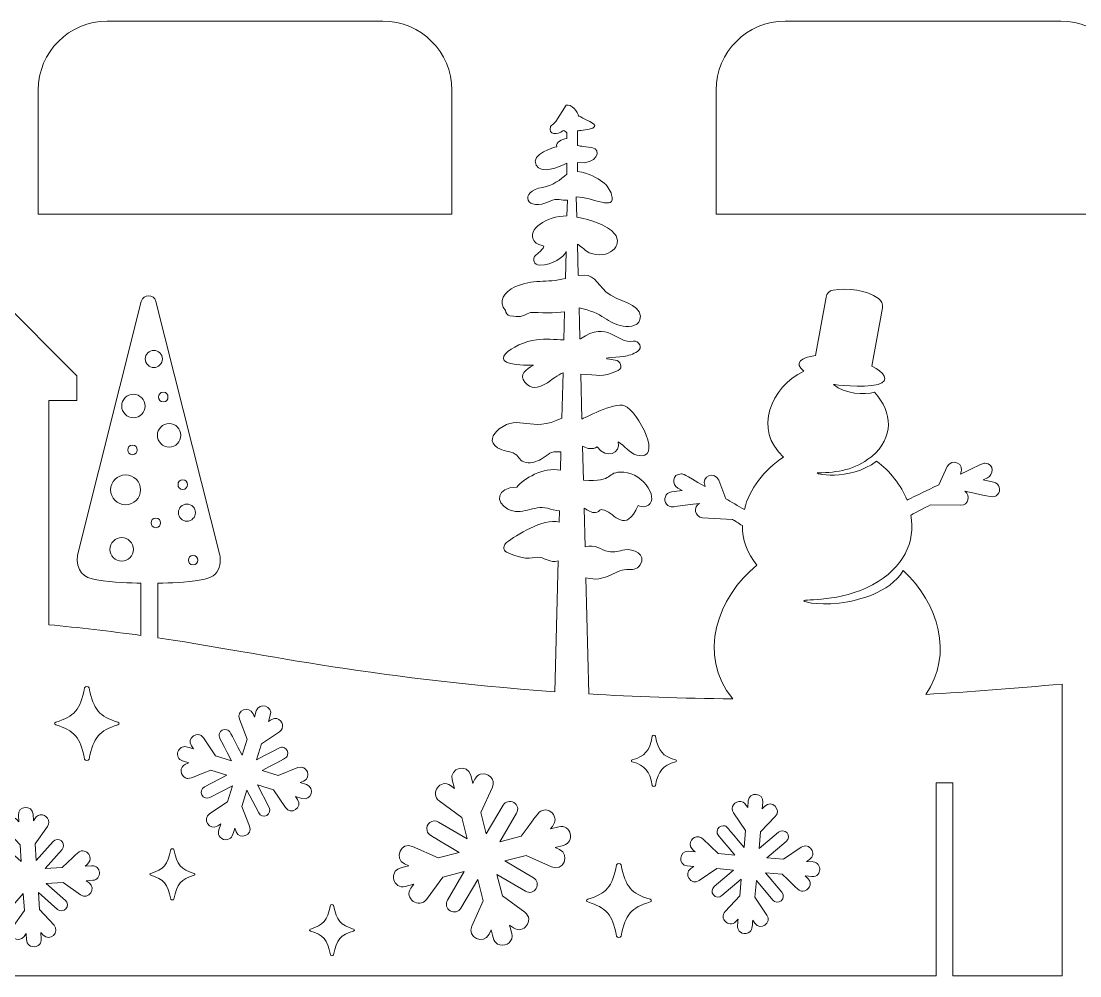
# Model space of a CAD drawing. Header units: inches. Extents: x 1247 to 1869, y -363 to -190.
# Drawn here: x 1364.6 to 1556.6, y -362.7 to -189.6 of the extents above; entities that cross this region are included whole.
import ezdxf

# ---------------------------------------------------------------- set-up
doc = ezdxf.new("R2010")
doc.units = ezdxf.units.IN
doc.header["$MEASUREMENT"] = 0
doc.layers.add('_U+0421_U+043B_U+043E_U+0439 1', color=7, linetype='Continuous')

# ---------------------------------------------------------------- blocks, each defined once
blk = doc.blocks.new('block 3')
at = {"layer": '_U+0421_U+043B_U+043E_U+0439 1', "color": 1, "lineweight": 5, "true_color": 0xff0000}
blk.add_open_spline([(1442.68, -202.06), (1442.68, -202.06), (1442.68, -224.55), (1442.68, -224.55), (1442.68, -224.55), (1367.68, -224.55), (1367.68, -224.55), (1367.68, -224.55), (1367.68, -202.06), (1367.68, -202.06), (1367.68, -195.15), (1373.28, -189.55), (1380.19, -189.55), (1380.19, -189.55), (1430.18, -189.55), (1430.18, -189.55), (1437.08, -189.55), (1442.68, -195.15), (1442.68, -202.06)], degree=3, knots=[0, 0, 0, 0, 1, 1, 1, 2, 2, 2, 3, 3, 3, 4, 4, 4, 5, 5, 5, 6, 6, 6, 6], dxfattribs=at)
blk = doc.blocks.new('block 2')
at = {"layer": '_U+0421_U+043B_U+043E_U+0439 1'}
blk.add_blockref('block 3', (0, 0), dxfattribs=at)
blk = doc.blocks.new('block 5')
at = {"layer": '_U+0421_U+043B_U+043E_U+0439 1', "color": 1, "lineweight": 5, "true_color": 0xff0000}
blk.add_open_spline([(1565.63, -202.06), (1565.63, -202.06), (1565.63, -224.55), (1565.63, -224.55), (1565.63, -224.55), (1490.63, -224.55), (1490.63, -224.55), (1490.63, -224.55), (1490.63, -202.06), (1490.63, -202.06), (1490.63, -195.15), (1496.23, -189.55), (1503.13, -189.55), (1503.13, -189.55), (1553.12, -189.55), (1553.12, -189.55), (1560.03, -189.55), (1565.63, -195.15), (1565.63, -202.06)], degree=3, knots=[0, 0, 0, 0, 1, 1, 1, 2, 2, 2, 3, 3, 3, 4, 4, 4, 5, 5, 5, 6, 6, 6, 6], dxfattribs=at)
blk = doc.blocks.new('block 4')
at = {"layer": '_U+0421_U+043B_U+043E_U+0439 1'}
blk.add_blockref('block 5', (0, 0), dxfattribs=at)
blk = doc.blocks.new('block 7')
at = {"layer": '_U+0421_U+043B_U+043E_U+0439 1', "color": 1, "lineweight": 5, "true_color": 0xff0000}
for points, knots in [([(1528.62, -311.62), (1533.7, -304.41), (1530.95, -295.11), (1524.55, -289.17), (1522.07, -293.38), (1515.76, -294.57), (1514.48, -294.85), (1510.18, -295.67), (1506.52, -294.94), (1506.52, -294.66), (1506.52, -294.3), (1513.2, -294.94), (1518.96, -291.74), (1524.64, -288.72), (1526.79, -283.99), (1525.92, -279.12), (1525.96, -279.1), (1528.53, -277.75), (1529.51, -277.25), (1529.51, -277.25), (1534.97, -277.34), (1534.97, -277.34), (1536.37, -277.34), (1536.82, -275.51), (1535.72, -274.79), (1540.73, -275.84), (1541, -276.08), (1541.64, -275.4), (1542.35, -274.65), (1542.03, -273.32), (1540.91, -273.12), (1540.91, -273.12), (1539.03, -272.69), (1539.03, -272.69), (1539.03, -272.69), (1539.81, -272.33), (1539.81, -272.33), (1540.9, -271.86), (1541.21, -269.84), (1539.36, -269.72), (1539.01, -269.67), (1539.06, -269.71), (1534.93, -271.67), (1535.87, -269.71), (1533.31, -268.75), (1532.53, -270.33), (1532.53, -270.33), (1531.01, -273.61), (1531.01, -273.61), (1529, -274.57), (1525.25, -276.39), (1525.25, -276.39), (1524.15, -273.67), (1522.15, -271.14), (1519.7, -269.32), (1514.82, -273.13), (1507.8, -271.57), (1509.08, -271.43), (1512.74, -271.43), (1515.76, -270.88), (1518.69, -268.59), (1518.78, -268.59), (1518.78, -268.5), (1518.87, -268.5), (1522.81, -264.93), (1522.72, -260.61), (1519.34, -256.85), (1517.6, -257.35), (1513.91, -257.21), (1511.92, -255.42), (1511.92, -255.42), (1517.18, -256.17), (1519.97, -255.42), (1522.27, -254.8), (1520.99, -253.15), (1518.88, -252.08), (1518.88, -252.08), (1520.79, -241.51), (1520.79, -241.51), (1520.88, -240.87), (1520.61, -240.23), (1520.06, -239.86), (1517.82, -238.29), (1514.59, -237.84), (1511.83, -238.31), (1511.19, -238.4), (1510.64, -238.95), (1510.55, -239.59), (1510.55, -239.59), (1508.62, -250.2), (1508.62, -250.2), (1506.06, -250.49), (1504.65, -251.49), (1506.52, -253.04), (1500.57, -255.78), (1497.28, -263.74), (1502.86, -268.59), (1499.25, -270.88), (1496.65, -274.38), (1495.73, -278.11), (1494.62, -277.46), (1493.29, -276.69), (1492.36, -276.15), (1492.36, -276.15), (1491.1, -272.77), (1491.1, -272.77), (1490.44, -271.14), (1487.81, -271.9), (1488.6, -273.92), (1484.63, -271.66), (1484.69, -271.62), (1484.33, -271.65), (1482.48, -271.62), (1482.64, -273.66), (1483.68, -274.21), (1483.68, -274.21), (1484.43, -274.64), (1484.43, -274.64), (1484.43, -274.64), (1482.53, -274.92), (1482.53, -274.92), (1481.4, -275.03), (1480.98, -276.34), (1481.63, -277.14), (1482.22, -277.87), (1482.5, -277.65), (1487.58, -276.98), (1486.43, -277.61), (1486.73, -279.47), (1488.13, -279.58), (1488.13, -279.58), (1493.59, -279.9), (1493.59, -279.9), (1494, -280.15), (1494.71, -280.59), (1495.37, -281.01), (1495.37, -283.51), (1496.19, -285.99), (1498.01, -288.17), (1490.86, -294.03), (1487.11, -304.45), (1493.62, -312.44), (1484.45, -312.36), (1475.76, -312.04), (1467.54, -311.55), (1467.54, -311.55), (1467, -290.48), (1467, -290.48), (1470.53, -291.45), (1472.06, -289.06), (1474.39, -288.99), (1475.35, -288.95), (1476.26, -289.1), (1476.85, -288.16), (1478.03, -286.24), (1475.56, -285.12), (1474.03, -285.41), (1473.02, -285.61), (1472.16, -285.9), (1471.1, -285.72), (1469.64, -285.46), (1468.8, -284.28), (1466.86, -284.87), (1466.86, -284.87), (1466.68, -277.88), (1466.68, -277.88), (1467.37, -278.15), (1467.95, -278.8), (1468.74, -278.64), (1469.73, -278.45), (1469.25, -277.89), (1470.37, -278.23), (1472.28, -278.81), (1474.09, -282.62), (1476.49, -277.36), (1476.88, -277.58), (1477.34, -277.68), (1477.9, -277.5), (1480.64, -276.67), (1477.57, -271.52), (1473.85, -271.33), (1470.44, -271.14), (1472.38, -273.22), (1466.55, -272.79), (1466.55, -272.79), (1466.39, -266.69), (1466.39, -266.69), (1466.43, -266.67), (1466.44, -266.66), (1466.47, -266.64), (1467.32, -267.11), (1468.21, -267.26), (1469.02, -266.74), (1470.76, -269.14), (1473.37, -267.81), (1472.87, -265.85), (1474.05, -266.54), (1474.79, -267.85), (1476.22, -268.22), (1481.28, -269.55), (1476.43, -260.23), (1474.02, -259.29), (1472.07, -258.53), (1466.42, -261.78), (1466.27, -261.65), (1466.27, -261.65), (1466.06, -253.54), (1466.06, -253.54), (1469.42, -253.61), (1469.68, -254.34), (1472.84, -252.87), (1473.84, -252.4), (1473.21, -251.1), (1472.33, -251), (1468.57, -250.59), (1472.36, -250.53), (1473.8, -250.33), (1474.78, -250.21), (1475.5, -249.95), (1476.35, -249.43), (1477.38, -248.8), (1476.65, -247.43), (1475.58, -247.6), (1472.43, -248.07), (1471.09, -243.65), (1465.99, -247.15), (1465.96, -247.15), (1465.93, -247.15), (1465.9, -247.16), (1465.9, -247.16), (1465.82, -243.91), (1465.76, -241.54), (1470.08, -242.34), (1470.93, -244.42), (1473.73, -244.83), (1475.11, -245.03), (1476.91, -244.88), (1476.87, -243.04), (1476.84, -240.78), (1472.67, -240.38), (1470.7, -238.67), (1468.8, -237.01), (1468.53, -235.14), (1465.77, -235.69), (1465.72, -235.66), (1465.66, -235.63), (1465.6, -235.61), (1465.6, -235.61), (1465.46, -229.99), (1465.46, -229.99), (1466.24, -230.44), (1467.02, -231.3), (1467.61, -231.53), (1471.07, -232.93), (1473.9, -230.19), (1472.19, -228.1), (1470.87, -226.48), (1467.81, -225.53), (1465.34, -225.09), (1465.34, -225.09), (1465.25, -221.41), (1465.25, -221.41), (1468.17, -221.41), (1472.51, -224.14), (1471.66, -221.03), (1471.41, -220.1), (1470.82, -219.3), (1470.05, -218.72), (1469.1, -218.01), (1467.57, -217.12), (1465.5, -216.78), (1465.5, -216.78), (1465.5, -215.18), (1465.5, -215.18), (1468.91, -215.7), (1470.1, -212.75), (1468.05, -212.48), (1466.39, -212.28), (1465.74, -212.18), (1465.5, -212.07), (1465.5, -212.07), (1465.5, -209.43), (1465.5, -209.43), (1465.89, -209.36), (1471.12, -209.12), (1467.07, -207.46), (1465.84, -206.96), (1466.31, -206.79), (1465.64, -206.78), (1465.67, -206.06), (1464.28, -204.43), (1463.41, -204.81), (1463.41, -204.81), (1461.57, -207.72), (1461.57, -207.72), (1461.37, -207.98), (1460.68, -208.43), (1460.6, -208.67), (1460.08, -210.24), (1461.91, -210.17), (1462.83, -209.45), (1463.06, -209.27), (1463.3, -209.59), (1463.55, -209.78), (1463.55, -209.78), (1463.55, -210.83), (1463.55, -210.83), (1462.63, -210.95), (1461.49, -211.43), (1461.7, -212.33), (1461.31, -212.38), (1456.96, -213.64), (1457.95, -215.64), (1458.8, -217.33), (1462.04, -216.08), (1463.55, -215.32), (1463.55, -215.32), (1463.55, -217.28), (1463.55, -217.28), (1462.5, -218.28), (1460.75, -219.45), (1459.19, -219.69), (1454.73, -220.37), (1456.14, -224.35), (1460.5, -222.17), (1461.75, -221.54), (1462.64, -222.13), (1463.64, -222.01), (1463.64, -222.01), (1463.57, -224.86), (1463.57, -224.86), (1459.77, -224.86), (1456.32, -227.32), (1457.55, -229.33), (1458.52, -230.91), (1460.93, -229.34), (1457.82, -232.08), (1457.17, -232.67), (1457.69, -233.81), (1458.53, -233.8), (1461.13, -233.76), (1462.88, -232.36), (1463.4, -231.33), (1463.4, -231.33), (1463.28, -236.21), (1463.28, -236.21), (1459.77, -237.12), (1457.48, -236.23), (1454.14, -237.73), (1452.23, -238.6), (1450.89, -240.44), (1452.44, -241.99), (1452.44, -242.47), (1452.81, -242.9), (1453.18, -242.96), (1455.21, -243.29), (1455.12, -243.17), (1456.96, -242.37), (1458.46, -242.35), (1461.58, -242.6), (1463.13, -242.23), (1463.13, -242.23), (1462.99, -247.35), (1462.99, -247.35), (1461.35, -247.3), (1459.73, -247.09), (1458.02, -247.31), (1454.24, -247.8), (1446.98, -252.15), (1457.47, -251.93), (1456.13, -252.72), (1454.76, -253.57), (1455.95, -255.03), (1458.11, -257.7), (1461.1, -253.87), (1462.85, -253.31), (1462.85, -253.31), (1462.64, -261.53), (1462.64, -261.53), (1457.01, -264.37), (1455, -260.65), (1451.29, -263.5), (1449.96, -264.52), (1449.38, -265.88), (1450.98, -266.9), (1451.98, -267.54), (1453.24, -267.46), (1454.15, -268.04), (1455.06, -268.62), (1454.85, -269.32), (1456.17, -269.57), (1457.15, -269.77), (1458.02, -269.45), (1458.89, -268.96), (1460.53, -268.03), (1460.18, -267.49), (1462.48, -267.67), (1462.48, -267.67), (1462.4, -270.97), (1462.4, -270.97), (1459.25, -270.29), (1455.66, -272.62), (1454.47, -274.02), (1450.7, -274.13), (1450.57, -276.82), (1452.82, -278.01), (1455.33, -279.34), (1457.5, -277.23), (1460.01, -277.88), (1460.76, -278.07), (1461.5, -278.29), (1462.21, -278.33), (1462.21, -278.33), (1462.16, -280.37), (1462.16, -280.37), (1459.19, -279.69), (1454.38, -282.76), (1452.61, -284.08), (1452.09, -284.48), (1451.85, -285.48), (1452.61, -285.82), (1457.03, -287.77), (1457.08, -286.51), (1458.73, -286.79), (1459.73, -286.96), (1460.37, -287.81), (1461.98, -287.41), (1461.98, -287.41), (1461.38, -311.14), (1461.38, -311.14), (1427.11, -308.67), (1406.37, -303.84), (1389.35, -301.37), (1389.35, -301.37), (1389.35, -291.48), (1389.35, -291.48), (1391.74, -291.41), (1394.2, -291.35), (1397.24, -290.83), (1398.01, -290.7), (1399.24, -290.51), (1400.08, -289.47), (1400.86, -288.37), (1400.73, -286.95), (1400.6, -286.37), (1400.6, -286.37), (1389.02, -240.39), (1389.02, -240.39), (1388.7, -238.97), (1386.7, -238.97), (1386.37, -240.39), (1386.37, -240.39), (1374.8, -286.37), (1374.8, -286.37), (1374.49, -289.16), (1375.89, -290.63), (1378.29, -290.83), (1381.39, -291.35), (1384.43, -291.41), (1386.31, -291.48), (1386.31, -291.48), (1386.31, -300.94), (1386.31, -300.94), (1380.57, -300.15), (1375.01, -299.51), (1369.63, -299), (1369.63, -299), (1369.63, -258.34), (1369.63, -258.34), (1369.63, -258.34), (1374.66, -258.34), (1374.66, -258.34), (1374.66, -258.34), (1374.66, -253.86), (1374.66, -253.86), (1374.66, -253.86), (1346.22, -225.33), (1346.22, -225.33), (1346.22, -225.33), (1315.68, -225.33), (1315.68, -225.33), (1315.68, -225.33), (1315.68, -218.02), (1315.68, -218.02), (1315.68, -218.02), (1307.91, -218.02), (1307.91, -218.02), (1307.91, -218.02), (1307.91, -225.33), (1307.91, -225.33), (1307.91, -225.33), (1296.57, -225.33), (1296.57, -225.33), (1296.57, -225.33), (1268.04, -253.86), (1268.04, -253.86), (1268.04, -253.86), (1268.04, -256.09), (1268.04, -256.09), (1266.92, -256.6), (1266.09, -257.03), (1266.03, -256.98), (1266.03, -256.98), (1265.83, -248.87), (1265.83, -248.87), (1273.18, -249.01), (1271.11, -246.44), (1270.14, -246.33), (1266.37, -245.92), (1270.17, -245.86), (1271.6, -245.66), (1272.58, -245.54), (1273.3, -245.28), (1274.15, -244.76), (1275.18, -244.13), (1274.46, -242.76), (1273.38, -242.93), (1270.23, -243.4), (1270.85, -238.98), (1265.75, -242.48), (1265.73, -242.48), (1265.7, -242.48), (1265.67, -242.49), (1265.67, -242.49), (1265.59, -239.24), (1265.53, -236.87), (1269.85, -237.67), (1270.7, -239.75), (1273.5, -240.15), (1274.88, -240.36), (1276.68, -240.21), (1276.64, -238.37), (1276.6, -236.11), (1272.44, -235.71), (1270.47, -234), (1268.57, -232.34), (1268.3, -230.47), (1265.53, -231.02), (1265.49, -230.99), (1265.43, -230.96), (1265.37, -230.94), (1265.37, -230.94), (1265.23, -225.32), (1265.23, -225.32), (1266.01, -225.77), (1266.79, -226.63), (1267.37, -226.86), (1270.83, -228.26), (1273.66, -225.52), (1271.96, -223.42), (1270.64, -221.81), (1267.57, -220.85), (1265.11, -220.42), (1265.11, -220.42), (1265.02, -216.74), (1265.02, -216.74), (1267.94, -216.74), (1272.27, -219.47), (1271.43, -216.36), (1271.17, -215.43), (1270.59, -214.63), (1269.81, -214.05), (1268.87, -213.34), (1267.34, -212.45), (1265.27, -212.11), (1265.27, -212.11), (1265.27, -210.5), (1265.27, -210.5), (1268.68, -211.03), (1269.87, -208.08), (1267.82, -207.81), (1266.15, -207.61), (1265.5, -207.51), (1265.27, -207.4), (1265.27, -207.4), (1265.27, -204.76), (1265.27, -204.76), (1265.66, -204.69), (1270.89, -204.44), (1266.84, -202.79), (1265.61, -202.29), (1266.08, -202.11), (1265.41, -202.11), (1265.44, -201.39), (1264.05, -199.76), (1263.17, -200.14), (1263.17, -200.14), (1261.34, -203.05), (1261.34, -203.05), (1261.13, -203.31), (1260.45, -203.76), (1260.37, -204), (1259.85, -205.57), (1261.67, -205.5), (1262.6, -204.78), (1262.82, -204.6), (1263.07, -204.92), (1263.32, -205.11), (1263.32, -205.11), (1263.32, -206.16), (1263.32, -206.16), (1262.4, -206.28), (1261.26, -206.76), (1261.47, -207.66), (1261.08, -207.71), (1256.73, -208.97), (1257.72, -210.97), (1258.56, -212.66), (1261.8, -211.41), (1263.32, -210.65), (1263.32, -210.65), (1263.32, -212.61), (1263.32, -212.61), (1262.27, -213.61), (1260.51, -214.78), (1258.96, -215.02), (1254.5, -215.7), (1255.91, -219.68), (1260.26, -217.5), (1261.52, -216.87), (1262.4, -217.46), (1263.4, -217.33), (1263.4, -217.33), (1263.34, -220.18), (1263.34, -220.18), (1259.54, -220.18), (1256.09, -222.65), (1257.32, -224.66), (1258.29, -226.24), (1260.69, -224.67), (1257.59, -227.41), (1256.94, -227.99), (1257.45, -229.14), (1258.3, -229.13), (1260.9, -229.08), (1262.65, -227.69), (1263.17, -226.66), (1263.17, -226.66), (1263.05, -231.53), (1263.05, -231.53), (1259.54, -232.45), (1257.25, -231.55), (1253.91, -233.06), (1251.99, -233.93), (1250.65, -235.77), (1252.21, -237.32), (1252.21, -237.8), (1252.58, -238.23), (1252.94, -238.29), (1254.98, -238.62), (1254.89, -238.49), (1256.72, -237.7), (1258.22, -237.68), (1261.34, -237.93), (1262.9, -237.56), (1262.9, -237.56), (1262.76, -242.68), (1262.76, -242.68), (1261.12, -242.63), (1259.5, -242.42), (1257.79, -242.64), (1254.01, -243.13), (1246.74, -247.48), (1257.24, -247.26), (1255.9, -248.05), (1254.53, -248.9), (1255.71, -250.36), (1257.88, -253.02), (1260.87, -249.2), (1262.61, -248.64), (1262.61, -248.64), (1262.41, -256.86), (1262.41, -256.86), (1256.77, -259.7), (1254.76, -255.98), (1251.06, -258.83), (1249.72, -259.85), (1249.15, -261.21), (1250.75, -262.23), (1251.75, -262.87), (1253, -262.79), (1253.92, -263.37), (1254.82, -263.95), (1254.62, -264.65), (1255.94, -264.9), (1256.92, -265.1), (1257.79, -264.78), (1258.65, -264.29), (1260.29, -263.36), (1259.94, -262.81), (1262.25, -263), (1262.25, -263), (1262.17, -266.3), (1262.17, -266.3), (1259.02, -265.62), (1255.44, -267.94), (1254.24, -269.35), (1250.47, -269.46), (1250.34, -272.15), (1252.58, -273.34), (1255.1, -274.67), (1257.27, -272.56), (1259.78, -273.21), (1260.53, -273.4), (1261.27, -273.62), (1261.98, -273.66), (1261.98, -273.66), (1261.92, -275.7), (1261.92, -275.7), (1258.95, -275.02), (1254.15, -278.09), (1252.38, -279.41), (1251.85, -279.81), (1251.61, -280.81), (1252.38, -281.14), (1256.79, -283.1), (1256.84, -281.84), (1258.5, -282.12), (1259.5, -282.29), (1260.14, -283.14), (1261.74, -282.74), (1261.74, -282.74), (1261.11, -307.78), (1261.11, -307.78), (1254.04, -309.91), (1249.87, -311.52), (1248.55, -311.52), (1248.55, -314.33), (1248.55, -362.66), (1248.55, -362.66), (1248.55, -362.66), (1268.36, -362.66), (1268.36, -362.66), (1268.36, -362.66), (1268.36, -327.66), (1268.36, -327.66), (1268.36, -327.66), (1271.36, -327.66), (1271.36, -327.66), (1271.36, -327.66), (1271.36, -362.66), (1271.36, -362.66), (1271.36, -362.66), (1530.54, -362.66), (1530.54, -362.66), (1530.54, -362.66), (1530.54, -327.66), (1530.54, -327.66), (1530.54, -327.66), (1533.54, -327.66), (1533.54, -327.66), (1533.54, -327.66), (1533.54, -362.66), (1533.54, -362.66), (1533.54, -362.66), (1553.35, -362.66), (1553.35, -362.66), (1553.35, -362.66), (1553.35, -309.74), (1553.35, -309.74), (1544.8, -310.56), (1536.56, -311.18), (1528.62, -311.62)], [0, 0, 0, 0, 1, 1, 1, 2, 2, 2, 3, 3, 3, 4, 4, 4, 5, 5, 5, 6, 6, 6, 7, 7, 7, 8, 8, 8, 9, 9, 9, 10, 10, 10, 11, 11, 11, 12, 12, 12, 13, 13, 13, 14, 14, 14, 15, 15, 15, 16, 16, 16, 17, 17, 17, 18, 18, 18, 19, 19, 19, 20, 20, 20, 21, 21, 21, 22, 22, 22, 23, 23, 23, 24, 24, 24, 25, 25, 25, 26, 26, 26, 27, 27, 27, 28, 28, 28, 29, 29, 29, 30, 30, 30, 31, 31, 31, 32, 32, 32, 33, 33, 33, 34, 34, 34, 35, 35, 35, 36, 36, 36, 37, 37, 37, 38, 38, 38, 39, 39, 39, 40, 40, 40, 41, 41, 41, 42, 42, 42, 43, 43, 43, 44, 44, 44, 45, 45, 45, 46, 46, 46, 47, 47, 47, 48, 48, 48, 49, 49, 49, 50, 50, 50, 51, 51, 51, 52, 52, 52, 53, 53, 53, 54, 54, 54, 55, 55, 55, 56, 56, 56, 57, 57, 57, 58, 58, 58, 59, 59, 59, 60, 60, 60, 61, 61, 61, 62, 62, 62, 63, 63, 63, 64, 64, 64, 65, 65, 65, 66, 66, 66, 67, 67, 67, 68, 68, 68, 69, 69, 69, 70, 70, 70, 71, 71, 71, 72, 72, 72, 73, 73, 73, 74, 74, 74, 75, 75, 75, 76, 76, 76, 77, 77, 77, 78, 78, 78, 79, 79, 79, 80, 80, 80, 81, 81, 81, 82, 82, 82, 83, 83, 83, 84, 84, 84, 85, 85, 85, 86, 86, 86, 87, 87, 87, 88, 88, 88, 89, 89, 89, 90, 90, 90, 91, 91, 91, 92, 92, 92, 93, 93, 93, 94, 94, 94, 95, 95, 95, 96, 96, 96, 97, 97, 97, 98, 98, 98, 99, 99, 99, 100, 100, 100, 101, 101, 101, 102, 102, 102, 103, 103, 103, 104, 104, 104, 105, 105, 105, 106, 106, 106, 107, 107, 107, 108, 108, 108, 109, 109, 109, 110, 110, 110, 111, 111, 111, 112, 112, 112, 113, 113, 113, 114, 114, 114, 115, 115, 115, 116, 116, 116, 117, 117, 117, 118, 118, 118, 119, 119, 119, 120, 120, 120, 121, 121, 121, 122, 122, 122, 123, 123, 123, 124, 124, 124, 125, 125, 125, 126, 126, 126, 127, 127, 127, 128, 128, 128, 129, 129, 129, 130, 130, 130, 131, 131, 131, 132, 132, 132, 133, 133, 133, 134, 134, 134, 135, 135, 135, 136, 136, 136, 137, 137, 137, 138, 138, 138, 139, 139, 139, 140, 140, 140, 141, 141, 141, 142, 142, 142, 143, 143, 143, 144, 144, 144, 145, 145, 145, 146, 146, 146, 147, 147, 147, 148, 148, 148, 149, 149, 149, 150, 150, 150, 151, 151, 151, 152, 152, 152, 153, 153, 153, 154, 154, 154, 155, 155, 155, 156, 156, 156, 157, 157, 157, 158, 158, 158, 159, 159, 159, 160, 160, 160, 161, 161, 161, 162, 162, 162, 163, 163, 163, 164, 164, 164, 165, 165, 165, 166, 166, 166, 167, 167, 167, 168, 168, 168, 169, 169, 169, 170, 170, 170, 171, 171, 171, 172, 172, 172, 173, 173, 173, 174, 174, 174, 175, 175, 175, 176, 176, 176, 177, 177, 177, 178, 178, 178, 179, 179, 179, 180, 180, 180, 181, 181, 181, 182, 182, 182, 183, 183, 183, 184, 184, 184, 185, 185, 185, 186, 186, 186, 187, 187, 187, 188, 188, 188, 189, 189, 189, 190, 190, 190, 191, 191, 191, 192, 192, 192, 193, 193, 193, 194, 194, 194, 195, 195, 195, 196, 196, 196, 197, 197, 197, 198, 198, 198, 199, 199, 199, 200, 200, 200, 201, 201, 201, 202, 202, 202, 203, 203, 203, 204, 204, 204, 205, 205, 205, 206, 206, 206, 207, 207, 207, 208, 208, 208, 209, 209, 209, 210, 210, 210, 211, 211, 211, 212, 212, 212, 213, 213, 213, 214, 214, 214, 215, 215, 215, 216, 216, 216, 217, 217, 217, 218, 218, 218, 219, 219, 219, 220, 220, 220, 221, 221, 221, 222, 222, 222, 223, 223, 223, 224, 224, 224, 225, 225, 225, 226, 226, 226, 227, 227, 227, 228, 228, 228, 229, 229, 229, 230, 230, 230, 231, 231, 231, 232, 232, 232, 233, 233, 233, 234, 234, 234, 235, 235, 235, 236, 236, 236, 237, 237, 237, 238, 238, 238, 239, 239, 239, 240, 240, 240, 241, 241, 241, 242, 242, 242, 243, 243, 243, 244, 244, 244, 245, 245, 245, 246, 246, 246, 247, 247, 247, 248, 248, 248, 249, 249, 249, 250, 250, 250, 251, 251, 251, 252, 252, 252, 253, 253, 253, 254, 254, 254, 254]), ([(1387.08, -250.8), (1387.08, -249.96), (1387.79, -249.25), (1388.64, -249.25), (1389.48, -249.25), (1390.19, -249.96), (1390.19, -250.8), (1390.19, -251.64), (1389.48, -252.36), (1388.64, -252.36), (1387.79, -252.36), (1387.08, -251.64), (1387.08, -250.8)], [0, 0, 0, 0, 1, 1, 1, 2, 2, 2, 3, 3, 3, 4, 4, 4, 4]), ([(1384.95, -261.47), (1383.79, -261.47), (1382.82, -260.5), (1382.82, -259.34), (1382.82, -258.11), (1383.79, -257.21), (1384.95, -257.21), (1386.11, -257.21), (1387.08, -258.18), (1387.08, -259.34), (1387.08, -260.5), (1386.11, -261.47), (1384.95, -261.47)], [0, 0, 0, 0, 1, 1, 1, 2, 2, 2, 3, 3, 3, 4, 4, 4, 4]), ([(1390.36, -258.59), (1389.22, -258.59), (1389.22, -256.82), (1390.36, -256.82), (1391.49, -256.82), (1391.49, -258.59), (1390.36, -258.59)], [0, 0, 0, 0, 1, 1, 1, 2, 2, 2, 2]), ([(1393.55, -264.64), (1393.55, -265.81), (1392.58, -266.78), (1391.42, -266.78), (1390.25, -266.78), (1389.28, -265.81), (1389.28, -264.64), (1389.28, -263.48), (1390.25, -262.51), (1391.42, -262.51), (1392.58, -262.51), (1393.55, -263.48), (1393.55, -264.64)], [0, 0, 0, 0, 1, 1, 1, 2, 2, 2, 3, 3, 3, 4, 4, 4, 4]), ([(1384.77, -266.41), (1385.91, -266.41), (1385.91, -268.17), (1384.77, -268.17), (1383.63, -268.17), (1383.64, -266.41), (1384.77, -266.41)], [0, 0, 0, 0, 1, 1, 1, 2, 2, 2, 2]), ([(1383.53, -277.25), (1382.04, -277.25), (1380.81, -276.02), (1380.81, -274.53), (1380.81, -273.05), (1382.04, -271.82), (1383.53, -271.82), (1385.01, -271.82), (1386.24, -273.05), (1386.24, -274.53), (1386.24, -276.02), (1385.01, -277.25), (1383.53, -277.25)], [0, 0, 0, 0, 1, 1, 1, 2, 2, 2, 3, 3, 3, 4, 4, 4, 4]), ([(1393.88, -274.46), (1392.75, -274.46), (1392.75, -272.7), (1393.88, -272.7), (1395.02, -272.7), (1395.02, -274.46), (1393.88, -274.46)], [0, 0, 0, 0, 1, 1, 1, 2, 2, 2, 2]), ([(1396.2, -278.67), (1396.2, -279.51), (1395.49, -280.22), (1394.65, -280.22), (1393.81, -280.22), (1393.1, -279.51), (1393.1, -278.67), (1393.1, -277.83), (1393.81, -277.12), (1394.65, -277.12), (1395.49, -277.12), (1396.2, -277.83), (1396.2, -278.67)], [0, 0, 0, 0, 1, 1, 1, 2, 2, 2, 3, 3, 3, 4, 4, 4, 4]), ([(1389, -281.4), (1387.87, -281.4), (1387.87, -279.64), (1389, -279.64), (1390.14, -279.64), (1390.14, -281.4), (1389, -281.4)], [0, 0, 0, 0, 1, 1, 1, 2, 2, 2, 2]), ([(1382.82, -287.47), (1381.65, -287.47), (1380.68, -286.5), (1380.68, -285.33), (1380.68, -284.17), (1381.65, -283.2), (1382.82, -283.2), (1383.98, -283.2), (1384.95, -284.17), (1384.95, -285.33), (1384.95, -286.5), (1383.98, -287.47), (1382.82, -287.47)], [0, 0, 0, 0, 1, 1, 1, 2, 2, 2, 3, 3, 3, 4, 4, 4, 4]), ([(1395.77, -288.16), (1394.63, -288.16), (1394.63, -286.4), (1395.77, -286.4), (1396.9, -286.4), (1396.9, -288.16), (1395.77, -288.16)], [0, 0, 0, 0, 1, 1, 1, 2, 2, 2, 2]), ([(1382.14, -317.15), (1378.76, -318.22), (1377.71, -319.34), (1376.9, -323.38), (1376.84, -323.69), (1376.14, -323.69), (1376.08, -323.38), (1375.28, -319.34), (1374.23, -318.22), (1370.85, -317.15), (1370.53, -317.06), (1370.53, -316.77), (1370.85, -316.67), (1374.23, -315.61), (1375.28, -314.48), (1376.08, -310.44), (1376.14, -310.13), (1376.84, -310.13), (1376.9, -310.44), (1377.71, -314.48), (1378.76, -315.61), (1382.14, -316.67), (1382.45, -316.77), (1382.45, -317.06), (1382.14, -317.15)], [0, 0, 0, 0, 1, 1, 1, 2, 2, 2, 3, 3, 3, 4, 4, 4, 5, 5, 5, 6, 6, 6, 7, 7, 7, 8, 8, 8, 8]), ([(1415.51, -330.51), (1415.51, -330.51), (1414.36, -330.15), (1414.36, -330.15), (1414.36, -330.15), (1414.72, -330.69), (1414.72, -330.69), (1415.69, -332.14), (1413.48, -333.61), (1412.5, -332.16), (1412.5, -332.16), (1410.36, -328.93), (1410.36, -328.93), (1410.36, -328.93), (1407.45, -328.01), (1407.45, -328.01), (1407.45, -328.01), (1409.58, -332.11), (1409.58, -332.11), (1409.85, -332.63), (1409.64, -333.3), (1409.12, -333.58), (1408.6, -333.84), (1407.93, -333.64), (1407.66, -333.12), (1407.66, -333.12), (1405.52, -329.02), (1405.52, -329.02), (1405.52, -329.02), (1404.61, -331.93), (1404.61, -331.93), (1404.61, -331.93), (1406.02, -335.53), (1406.02, -335.53), (1406.65, -337.15), (1404.2, -338.11), (1403.55, -336.52), (1403.55, -336.52), (1403.31, -335.91), (1403.31, -335.91), (1402.97, -336.99), (1402.88, -337.75), (1402.01, -337.94), (1401.55, -338.05), (1401.01, -337.89), (1400.67, -337.52), (1400.07, -336.86), (1400.44, -336.18), (1400.77, -335.11), (1400.77, -335.11), (1400.22, -335.47), (1400.22, -335.47), (1398.71, -336.44), (1397.37, -334.14), (1398.77, -333.25), (1398.77, -333.25), (1401.99, -331.1), (1401.99, -331.1), (1401.99, -331.1), (1402.91, -328.2), (1402.91, -328.2), (1402.91, -328.2), (1398.81, -330.33), (1398.81, -330.33), (1398.29, -330.6), (1397.62, -330.39), (1397.35, -329.86), (1397.08, -329.34), (1397.29, -328.68), (1397.81, -328.4), (1397.81, -328.4), (1401.91, -326.27), (1401.91, -326.27), (1401.91, -326.27), (1398.99, -325.35), (1398.99, -325.35), (1395.08, -326.89), (1395, -327.03), (1394.4, -326.77), (1393.43, -326.36), (1393.19, -324.8), (1394.41, -324.29), (1394.41, -324.29), (1395.01, -324.05), (1395.01, -324.05), (1395.01, -324.05), (1393.87, -323.69), (1393.87, -323.69), (1393.05, -323.43), (1392.82, -322.67), (1393.01, -322.05), (1393.01, -322.05), (1393.01, -322.05), (1393.01, -322.05), (1393.11, -321.73), (1393.32, -321.45), (1393.59, -321.28), (1394.19, -320.9), (1394.63, -321.15), (1395.81, -321.52), (1395.81, -321.52), (1395.45, -320.97), (1395.45, -320.97), (1394.49, -319.53), (1396.7, -318.06), (1397.67, -319.51), (1397.67, -319.51), (1399.82, -322.74), (1399.82, -322.74), (1399.82, -322.74), (1402.73, -323.65), (1402.73, -323.65), (1400.42, -319.22), (1400.34, -319.31), (1400.53, -318.73), (1400.71, -318.14), (1401.32, -317.84), (1401.88, -318.03), (1402.46, -318.21), (1402.35, -318.22), (1404.66, -322.65), (1404.66, -322.65), (1405.57, -319.74), (1405.57, -319.74), (1405.57, -319.74), (1404.15, -316.13), (1404.15, -316.13), (1403.53, -314.52), (1405.97, -313.56), (1406.63, -315.15), (1406.63, -315.15), (1406.87, -315.76), (1406.87, -315.76), (1406.87, -315.76), (1407.23, -314.61), (1407.23, -314.61), (1407.75, -312.95), (1410.29, -313.75), (1409.77, -315.41), (1409.77, -315.41), (1409.41, -316.55), (1409.41, -316.55), (1409.94, -316.2), (1410.34, -315.86), (1410.96, -316.01), (1412.02, -316.25), (1412.42, -317.77), (1411.41, -318.42), (1411.41, -318.42), (1408.18, -320.57), (1408.18, -320.57), (1408.18, -320.57), (1407.27, -323.48), (1407.27, -323.48), (1411.69, -321.17), (1411.62, -321.09), (1412.19, -321.27), (1412.79, -321.46), (1413.07, -322.07), (1412.9, -322.63), (1412.72, -323.21), (1412.71, -323.09), (1408.27, -325.4), (1408.27, -325.4), (1411.18, -326.32), (1411.18, -326.32), (1411.18, -326.32), (1414.78, -324.9), (1414.78, -324.9), (1416.39, -324.26), (1417.39, -326.71), (1415.77, -327.38), (1415.77, -327.38), (1415.17, -327.61), (1415.17, -327.61), (1415.17, -327.61), (1416.31, -327.97), (1416.31, -327.97), (1417.97, -328.5), (1417.17, -331.03), (1415.51, -330.51)], [0, 0, 0, 0, 1, 1, 1, 2, 2, 2, 3, 3, 3, 4, 4, 4, 5, 5, 5, 6, 6, 6, 7, 7, 7, 8, 8, 8, 9, 9, 9, 10, 10, 10, 11, 11, 11, 12, 12, 12, 13, 13, 13, 14, 14, 14, 15, 15, 15, 16, 16, 16, 17, 17, 17, 18, 18, 18, 19, 19, 19, 20, 20, 20, 21, 21, 21, 22, 22, 22, 23, 23, 23, 24, 24, 24, 25, 25, 25, 26, 26, 26, 27, 27, 27, 28, 28, 28, 29, 29, 29, 30, 30, 30, 31, 31, 31, 32, 32, 32, 33, 33, 33, 34, 34, 34, 35, 35, 35, 36, 36, 36, 37, 37, 37, 38, 38, 38, 39, 39, 39, 40, 40, 40, 41, 41, 41, 42, 42, 42, 43, 43, 43, 44, 44, 44, 45, 45, 45, 46, 46, 46, 47, 47, 47, 48, 48, 48, 49, 49, 49, 50, 50, 50, 51, 51, 51, 52, 52, 52, 53, 53, 53, 54, 54, 54, 55, 55, 55, 56, 56, 56, 57, 57, 57, 58, 58, 58, 59, 59, 59, 60, 60, 60, 60]), ([(1483.24, -323.84), (1480.9, -324.58), (1480.17, -325.36), (1479.61, -328.16), (1479.57, -328.37), (1479.08, -328.37), (1479.04, -328.16), (1478.48, -325.36), (1477.76, -324.58), (1475.41, -323.84), (1475.19, -323.77), (1475.19, -323.57), (1475.41, -323.5), (1477.76, -322.77), (1478.48, -321.99), (1479.04, -319.19), (1479.08, -318.97), (1479.57, -318.97), (1479.61, -319.19), (1480.17, -321.99), (1480.9, -322.77), (1483.24, -323.5), (1483.46, -323.57), (1483.46, -323.77), (1483.24, -323.84)], [0, 0, 0, 0, 1, 1, 1, 2, 2, 2, 3, 3, 3, 4, 4, 4, 5, 5, 5, 6, 6, 6, 7, 7, 7, 8, 8, 8, 8]), ([(1462.94, -339.01), (1462.94, -339.01), (1461.42, -339.4), (1461.42, -339.4), (1461.42, -339.4), (1462.2, -339.75), (1462.2, -339.75), (1464.27, -340.68), (1462.84, -343.84), (1460.75, -342.91), (1460.75, -342.91), (1456.14, -340.83), (1456.14, -340.83), (1456.14, -340.83), (1452.28, -341.82), (1452.28, -341.82), (1452.28, -341.82), (1457.49, -344.88), (1457.49, -344.88), (1458.15, -345.27), (1458.38, -346.16), (1457.99, -346.83), (1457.6, -347.49), (1456.71, -347.72), (1456.05, -347.33), (1456.05, -347.33), (1450.85, -344.27), (1450.85, -344.27), (1450.85, -344.27), (1451.85, -348.13), (1451.85, -348.13), (1451.85, -348.13), (1455.92, -351.14), (1455.92, -351.14), (1457.73, -352.5), (1455.69, -355.25), (1453.86, -353.95), (1453.86, -353.95), (1453.17, -353.44), (1453.17, -353.44), (1453.17, -353.44), (1453.56, -354.96), (1453.56, -354.96), (1453.94, -356.38), (1452.58, -357.38), (1451.36, -357.05), (1450.24, -356.74), (1450.18, -355.75), (1449.81, -354.31), (1449.81, -354.31), (1449.45, -355.09), (1449.45, -355.09), (1448.44, -357.2), (1445.37, -355.6), (1446.3, -353.64), (1446.3, -353.64), (1448.38, -349.03), (1448.38, -349.03), (1448.38, -349.03), (1447.38, -345.18), (1447.38, -345.18), (1447.38, -345.18), (1444.33, -350.38), (1444.33, -350.38), (1443.93, -351.04), (1443.04, -351.27), (1442.38, -350.88), (1441.72, -350.49), (1441.49, -349.6), (1441.88, -348.94), (1441.88, -348.94), (1444.94, -343.74), (1444.94, -343.74), (1444.94, -343.74), (1441.08, -344.74), (1441.08, -344.74), (1441.08, -344.74), (1438.07, -348.79), (1438.07, -348.79), (1436.77, -350.63), (1433.92, -348.62), (1435.27, -346.75), (1435.27, -346.75), (1435.77, -346.06), (1435.77, -346.06), (1435.77, -346.06), (1434.25, -346.45), (1434.25, -346.45), (1433.17, -346.73), (1432.38, -346.05), (1432.16, -345.23), (1432.16, -345.23), (1432.16, -345.23), (1432.16, -345.23), (1432.06, -344.8), (1432.1, -344.35), (1432.27, -343.98), (1432.68, -343.14), (1433.33, -343.11), (1434.9, -342.7), (1434.9, -342.7), (1434.12, -342.35), (1434.12, -342.35), (1432.05, -341.42), (1433.49, -338.25), (1435.57, -339.19), (1435.57, -339.19), (1440.18, -341.27), (1440.18, -341.27), (1440.18, -341.27), (1444.04, -340.27), (1444.04, -340.27), (1438.4, -336.96), (1438.39, -337.11), (1438.19, -336.35), (1437.86, -335.06), (1439.25, -334.16), (1440.27, -334.77), (1440.27, -334.77), (1445.48, -337.82), (1445.48, -337.82), (1445.48, -337.82), (1444.47, -333.96), (1444.47, -333.96), (1444.47, -333.96), (1440.4, -330.95), (1440.4, -330.95), (1438.59, -329.59), (1440.64, -326.85), (1442.46, -328.15), (1442.46, -328.15), (1443.15, -328.66), (1443.15, -328.66), (1443.15, -328.66), (1442.76, -327.14), (1442.76, -327.14), (1442.18, -324.93), (1445.55, -324.07), (1446.12, -326.27), (1446.12, -326.27), (1446.51, -327.78), (1446.51, -327.78), (1446.86, -327.02), (1447.06, -326.37), (1447.85, -326.1), (1449.19, -325.63), (1450.69, -327.04), (1450.03, -328.45), (1450.03, -328.45), (1447.94, -333.07), (1447.94, -333.07), (1447.94, -333.07), (1448.94, -336.93), (1448.94, -336.93), (1448.94, -336.93), (1451.99, -331.72), (1451.99, -331.72), (1452.38, -331.07), (1453.26, -330.82), (1453.94, -331.22), (1454.57, -331.59), (1454.85, -332.47), (1454.44, -333.16), (1454.44, -333.16), (1451.38, -338.36), (1451.38, -338.36), (1451.38, -338.36), (1455.24, -337.36), (1455.24, -337.36), (1458.51, -332.96), (1458.5, -332.73), (1459.34, -332.6), (1460.21, -332.47), (1461.2, -333.08), (1461.37, -334.04), (1461.53, -334.87), (1461.05, -335.36), (1460.56, -336.03), (1460.56, -336.03), (1462.07, -335.64), (1462.07, -335.64), (1463.16, -335.36), (1463.95, -336.06), (1464.16, -336.9), (1464.38, -337.73), (1464.03, -338.72), (1462.94, -339.01)], [0, 0, 0, 0, 1, 1, 1, 2, 2, 2, 3, 3, 3, 4, 4, 4, 5, 5, 5, 6, 6, 6, 7, 7, 7, 8, 8, 8, 9, 9, 9, 10, 10, 10, 11, 11, 11, 12, 12, 12, 13, 13, 13, 14, 14, 14, 15, 15, 15, 16, 16, 16, 17, 17, 17, 18, 18, 18, 19, 19, 19, 20, 20, 20, 21, 21, 21, 22, 22, 22, 23, 23, 23, 24, 24, 24, 25, 25, 25, 26, 26, 26, 27, 27, 27, 28, 28, 28, 29, 29, 29, 30, 30, 30, 31, 31, 31, 32, 32, 32, 33, 33, 33, 34, 34, 34, 35, 35, 35, 36, 36, 36, 37, 37, 37, 38, 38, 38, 39, 39, 39, 40, 40, 40, 41, 41, 41, 42, 42, 42, 43, 43, 43, 44, 44, 44, 45, 45, 45, 46, 46, 46, 47, 47, 47, 48, 48, 48, 49, 49, 49, 50, 50, 50, 51, 51, 51, 52, 52, 52, 53, 53, 53, 54, 54, 54, 55, 55, 55, 56, 56, 56, 57, 57, 57, 58, 58, 58, 59, 59, 59, 60, 60, 60, 61, 61, 61, 62, 62, 62, 62]), ([(1507.99, -344.65), (1507.99, -344.65), (1506.79, -344.55), (1506.79, -344.55), (1506.79, -344.55), (1507.26, -345.01), (1507.26, -345.01), (1508.2, -345.95), (1507.36, -347.28), (1506.32, -347.3), (1505.67, -347.32), (1505.66, -347.16), (1502.62, -344.24), (1502.62, -344.24), (1499.57, -343.98), (1499.57, -343.98), (1499.57, -343.98), (1502.55, -347.51), (1502.55, -347.51), (1502.93, -347.96), (1502.87, -348.66), (1502.42, -349.04), (1501.97, -349.42), (1501.27, -349.36), (1500.89, -348.91), (1500.89, -348.91), (1497.92, -345.38), (1497.92, -345.38), (1497.92, -345.38), (1497.65, -348.42), (1497.65, -348.42), (1497.65, -348.42), (1499.82, -351.63), (1499.82, -351.63), (1500.77, -352.98), (1498.66, -354.61), (1497.63, -353.13), (1497.63, -353.13), (1497.26, -352.59), (1497.26, -352.59), (1497.16, -353.75), (1497.23, -354.48), (1496.44, -354.85), (1495.98, -355.07), (1495.42, -355.01), (1495.03, -354.73), (1494.3, -354.23), (1494.51, -353.48), (1494.61, -352.37), (1494.61, -352.37), (1494.16, -352.83), (1494.16, -352.83), (1493.56, -353.44), (1492.76, -353.29), (1492.29, -352.83), (1491.82, -352.38), (1491.66, -351.6), (1492.24, -350.98), (1492.24, -350.98), (1494.92, -348.18), (1494.92, -348.18), (1494.92, -348.18), (1495.18, -345.15), (1495.18, -345.15), (1495.18, -345.15), (1491.65, -348.12), (1491.65, -348.12), (1491.2, -348.5), (1490.5, -348.44), (1490.12, -347.99), (1489.75, -347.54), (1489.8, -346.84), (1490.25, -346.46), (1490.25, -346.46), (1493.78, -343.48), (1493.78, -343.48), (1493.78, -343.48), (1490.74, -343.22), (1490.74, -343.22), (1490.74, -343.22), (1487.53, -345.39), (1487.53, -345.39), (1486.08, -346.36), (1484.59, -344.17), (1486.04, -343.19), (1486.04, -343.19), (1486.57, -342.83), (1486.57, -342.83), (1486.57, -342.83), (1485.38, -342.73), (1485.38, -342.73), (1483.63, -342.58), (1483.88, -339.93), (1485.6, -340.08), (1485.6, -340.08), (1486.8, -340.18), (1486.8, -340.18), (1486.35, -339.74), (1485.91, -339.43), (1485.92, -338.78), (1485.94, -337.74), (1487.27, -336.92), (1488.19, -337.82), (1488.19, -337.82), (1490.98, -340.5), (1490.98, -340.5), (1490.98, -340.5), (1494.02, -340.76), (1494.02, -340.76), (1490.79, -336.93), (1490.75, -337.04), (1490.8, -336.43), (1490.84, -335.87), (1491.32, -335.39), (1491.96, -335.45), (1492.57, -335.5), (1492.46, -335.54), (1495.68, -339.36), (1495.68, -339.36), (1495.94, -336.32), (1495.94, -336.32), (1495.94, -336.32), (1493.77, -333.1), (1493.77, -333.1), (1493.08, -332.12), (1494.04, -330.87), (1495.11, -331.04), (1495.74, -331.15), (1495.97, -331.61), (1496.34, -332.14), (1496.34, -332.14), (1496.43, -330.95), (1496.43, -330.95), (1496.58, -329.22), (1499.23, -329.43), (1499.09, -331.18), (1499.09, -331.18), (1498.98, -332.37), (1498.98, -332.37), (1498.98, -332.37), (1499.44, -331.9), (1499.44, -331.9), (1500.65, -330.68), (1502.54, -332.5), (1501.35, -333.75), (1501.35, -333.75), (1498.67, -336.55), (1498.67, -336.55), (1498.67, -336.55), (1498.41, -339.59), (1498.41, -339.59), (1498.41, -339.59), (1501.94, -336.61), (1501.94, -336.61), (1502.38, -336.24), (1503.09, -336.29), (1503.47, -336.74), (1503.85, -337.19), (1503.79, -337.89), (1503.34, -338.28), (1503.34, -338.28), (1499.81, -341.25), (1499.81, -341.25), (1499.81, -341.25), (1502.85, -341.51), (1502.85, -341.51), (1502.85, -341.51), (1506.06, -339.34), (1506.06, -339.34), (1506.78, -338.86), (1507.53, -339.17), (1507.9, -339.72), (1508.27, -340.26), (1508.27, -341.07), (1507.56, -341.54), (1507.56, -341.54), (1507.02, -341.91), (1507.02, -341.91), (1507.02, -341.91), (1508.21, -342.01), (1508.21, -342.01), (1509.01, -342.07), (1509.47, -342.76), (1509.41, -343.46), (1509.41, -343.92), (1508.96, -344.74), (1507.99, -344.65)], [0, 0, 0, 0, 1, 1, 1, 2, 2, 2, 3, 3, 3, 4, 4, 4, 5, 5, 5, 6, 6, 6, 7, 7, 7, 8, 8, 8, 9, 9, 9, 10, 10, 10, 11, 11, 11, 12, 12, 12, 13, 13, 13, 14, 14, 14, 15, 15, 15, 16, 16, 16, 17, 17, 17, 18, 18, 18, 19, 19, 19, 20, 20, 20, 21, 21, 21, 22, 22, 22, 23, 23, 23, 24, 24, 24, 25, 25, 25, 26, 26, 26, 27, 27, 27, 28, 28, 28, 29, 29, 29, 30, 30, 30, 31, 31, 31, 32, 32, 32, 33, 33, 33, 34, 34, 34, 35, 35, 35, 36, 36, 36, 37, 37, 37, 38, 38, 38, 39, 39, 39, 40, 40, 40, 41, 41, 41, 42, 42, 42, 43, 43, 43, 44, 44, 44, 45, 45, 45, 46, 46, 46, 47, 47, 47, 48, 48, 48, 49, 49, 49, 50, 50, 50, 51, 51, 51, 52, 52, 52, 53, 53, 53, 54, 54, 54, 55, 55, 55, 56, 56, 56, 57, 57, 57, 58, 58, 58, 59, 59, 59, 60, 60, 60, 61, 61, 61, 62, 62, 62, 62]), ([(1377.56, -345.34), (1377.56, -345.34), (1376.36, -345.42), (1376.36, -345.42), (1376.36, -345.42), (1376.89, -345.8), (1376.89, -345.8), (1378.31, -346.79), (1376.79, -348.97), (1375.35, -347.97), (1375.35, -347.97), (1372.19, -345.74), (1372.19, -345.74), (1372.19, -345.74), (1369.14, -345.94), (1369.14, -345.94), (1369.14, -345.94), (1372.62, -348.98), (1372.62, -348.98), (1373.06, -349.37), (1373.1, -350.07), (1372.71, -350.52), (1372.33, -350.95), (1371.62, -351), (1371.18, -350.62), (1371.18, -350.62), (1367.71, -347.57), (1367.71, -347.57), (1367.71, -347.57), (1367.91, -350.62), (1367.91, -350.62), (1367.91, -350.62), (1370.54, -353.47), (1370.54, -353.47), (1371.71, -354.75), (1369.77, -356.52), (1368.59, -355.28), (1368.59, -355.28), (1368.15, -354.8), (1368.15, -354.8), (1368.22, -355.94), (1368.41, -356.67), (1367.68, -357.16), (1367.23, -357.45), (1366.69, -357.46), (1366.27, -357.25), (1365.48, -356.87), (1365.57, -356.1), (1365.49, -354.98), (1365.49, -354.98), (1365.12, -355.51), (1365.12, -355.51), (1364.04, -356.97), (1361.98, -355.29), (1362.95, -353.97), (1362.95, -353.97), (1365.18, -350.8), (1365.18, -350.8), (1365.18, -350.8), (1364.97, -347.75), (1364.97, -347.75), (1364.97, -347.75), (1361.93, -351.23), (1361.93, -351.23), (1361.54, -351.67), (1360.84, -351.72), (1360.4, -351.33), (1359.96, -350.94), (1359.91, -350.24), (1360.3, -349.8), (1360.3, -349.8), (1363.34, -346.32), (1363.34, -346.32), (1363.34, -346.32), (1360.29, -346.52), (1360.29, -346.52), (1357.18, -349.4), (1357.19, -349.54), (1356.53, -349.52), (1355.85, -349.49), (1355.21, -348.88), (1355.21, -348.15), (1355.22, -347.5), (1355.66, -347.19), (1356.12, -346.76), (1356.12, -346.76), (1354.92, -346.84), (1354.92, -346.84), (1353.13, -346.96), (1353.05, -344.28), (1354.74, -344.19), (1354.74, -344.19), (1355.94, -344.11), (1355.94, -344.11), (1355.94, -344.11), (1355.41, -343.73), (1355.41, -343.73), (1353.98, -342.74), (1355.51, -340.56), (1356.95, -341.56), (1356.95, -341.56), (1360.11, -343.79), (1360.11, -343.79), (1360.11, -343.79), (1363.16, -343.59), (1363.16, -343.59), (1359.41, -340.31), (1359.36, -340.4), (1359.32, -339.8), (1359.28, -339.21), (1359.71, -338.69), (1360.33, -338.65), (1360.94, -338.61), (1360.84, -338.67), (1364.59, -341.95), (1364.59, -341.95), (1364.39, -338.91), (1364.39, -338.91), (1364.39, -338.91), (1361.76, -336.06), (1361.76, -336.06), (1360.59, -334.78), (1362.53, -333.01), (1363.71, -334.25), (1363.71, -334.25), (1364.15, -334.73), (1364.15, -334.73), (1364.15, -334.73), (1364.08, -333.53), (1364.08, -333.53), (1363.96, -331.79), (1366.61, -331.62), (1366.73, -333.35), (1366.73, -333.35), (1366.81, -334.55), (1366.81, -334.55), (1367.18, -334.03), (1367.42, -333.56), (1368.05, -333.48), (1369.13, -333.32), (1370.06, -334.59), (1369.36, -335.56), (1369.36, -335.56), (1367.12, -338.73), (1367.12, -338.73), (1367.12, -338.73), (1367.32, -341.77), (1367.32, -341.77), (1367.32, -341.77), (1370.37, -338.3), (1370.37, -338.3), (1370.74, -337.87), (1371.45, -337.8), (1371.9, -338.2), (1372.35, -338.59), (1372.38, -339.3), (1372, -339.73), (1372, -339.73), (1368.96, -343.21), (1368.96, -343.21), (1368.96, -343.21), (1372.01, -343.01), (1372.01, -343.01), (1375.1, -340.15), (1375.11, -339.99), (1375.77, -340.01), (1376.42, -340.03), (1377.09, -340.62), (1377.09, -341.38), (1377.08, -342.04), (1376.65, -342.34), (1376.19, -342.77), (1376.19, -342.77), (1377.39, -342.69), (1377.39, -342.69), (1378.24, -342.63), (1378.74, -343.27), (1378.78, -343.93), (1378.82, -344.59), (1378.42, -345.28), (1377.56, -345.34)], [0, 0, 0, 0, 1, 1, 1, 2, 2, 2, 3, 3, 3, 4, 4, 4, 5, 5, 5, 6, 6, 6, 7, 7, 7, 8, 8, 8, 9, 9, 9, 10, 10, 10, 11, 11, 11, 12, 12, 12, 13, 13, 13, 14, 14, 14, 15, 15, 15, 16, 16, 16, 17, 17, 17, 18, 18, 18, 19, 19, 19, 20, 20, 20, 21, 21, 21, 22, 22, 22, 23, 23, 23, 24, 24, 24, 25, 25, 25, 26, 26, 26, 27, 27, 27, 28, 28, 28, 29, 29, 29, 30, 30, 30, 31, 31, 31, 32, 32, 32, 33, 33, 33, 34, 34, 34, 35, 35, 35, 36, 36, 36, 37, 37, 37, 38, 38, 38, 39, 39, 39, 40, 40, 40, 41, 41, 41, 42, 42, 42, 43, 43, 43, 44, 44, 44, 45, 45, 45, 46, 46, 46, 47, 47, 47, 48, 48, 48, 49, 49, 49, 50, 50, 50, 51, 51, 51, 52, 52, 52, 53, 53, 53, 54, 54, 54, 55, 55, 55, 56, 56, 56, 57, 57, 57, 58, 58, 58, 59, 59, 59, 60, 60, 60, 60]), ([(1395.93, -344.42), (1393.59, -345.16), (1392.85, -345.93), (1392.3, -348.73), (1392.26, -348.95), (1391.77, -348.95), (1391.73, -348.73), (1391.17, -345.93), (1390.45, -345.16), (1388.1, -344.42), (1387.88, -344.35), (1387.88, -344.15), (1388.1, -344.09), (1390.45, -343.34), (1391.17, -342.57), (1391.73, -339.77), (1391.77, -339.55), (1392.26, -339.55), (1392.3, -339.77), (1392.85, -342.57), (1393.59, -343.34), (1395.93, -344.09), (1396.15, -344.15), (1396.15, -344.35), (1395.93, -344.42)], [0, 0, 0, 0, 1, 1, 1, 2, 2, 2, 3, 3, 3, 4, 4, 4, 5, 5, 5, 6, 6, 6, 7, 7, 7, 8, 8, 8, 8]), ([(1478.63, -349.26), (1475.24, -350.32), (1474.19, -351.44), (1473.39, -355.48), (1473.32, -355.8), (1472.63, -355.8), (1472.57, -355.48), (1471.76, -351.44), (1470.71, -350.32), (1467.33, -349.26), (1467.01, -349.16), (1467.01, -348.87), (1467.33, -348.77), (1470.71, -347.71), (1471.76, -346.59), (1472.57, -342.55), (1472.63, -342.23), (1473.32, -342.23), (1473.39, -342.55), (1474.19, -346.59), (1475.24, -347.71), (1478.63, -348.77), (1478.94, -348.87), (1478.94, -349.16), (1478.63, -349.26)], [0, 0, 0, 0, 1, 1, 1, 2, 2, 2, 3, 3, 3, 4, 4, 4, 5, 5, 5, 6, 6, 6, 7, 7, 7, 8, 8, 8, 8]), ([(1424.86, -354.53), (1422.51, -355.27), (1421.78, -356.05), (1421.23, -358.85), (1421.18, -359.06), (1420.7, -359.06), (1420.66, -358.85), (1420.1, -356.05), (1419.37, -355.27), (1417.03, -354.53), (1416.81, -354.46), (1416.81, -354.27), (1417.03, -354.2), (1419.37, -353.46), (1420.1, -352.68), (1420.66, -349.88), (1420.7, -349.67), (1421.18, -349.67), (1421.23, -349.88), (1421.78, -352.68), (1422.51, -353.46), (1424.86, -354.2), (1425.07, -354.27), (1425.07, -354.46), (1424.86, -354.53)], [0, 0, 0, 0, 1, 1, 1, 2, 2, 2, 3, 3, 3, 4, 4, 4, 5, 5, 5, 6, 6, 6, 7, 7, 7, 8, 8, 8, 8])]:
    blk.add_open_spline(points, degree=3, knots=knots, dxfattribs=at)
blk = doc.blocks.new('block 6')
at = {"layer": '_U+0421_U+043B_U+043E_U+0439 1'}
blk.add_blockref('block 7', (0, 0), dxfattribs=at)

msp = doc.modelspace()

# ---------------------------------------------------------------- block references
at = {"layer": '_U+0421_U+043B_U+043E_U+0439 1'}
for name in ['block 2', 'block 4', 'block 6']:
    msp.add_blockref(name, (0, 0), dxfattribs=at)

doc.saveas('drawing.dxf')
